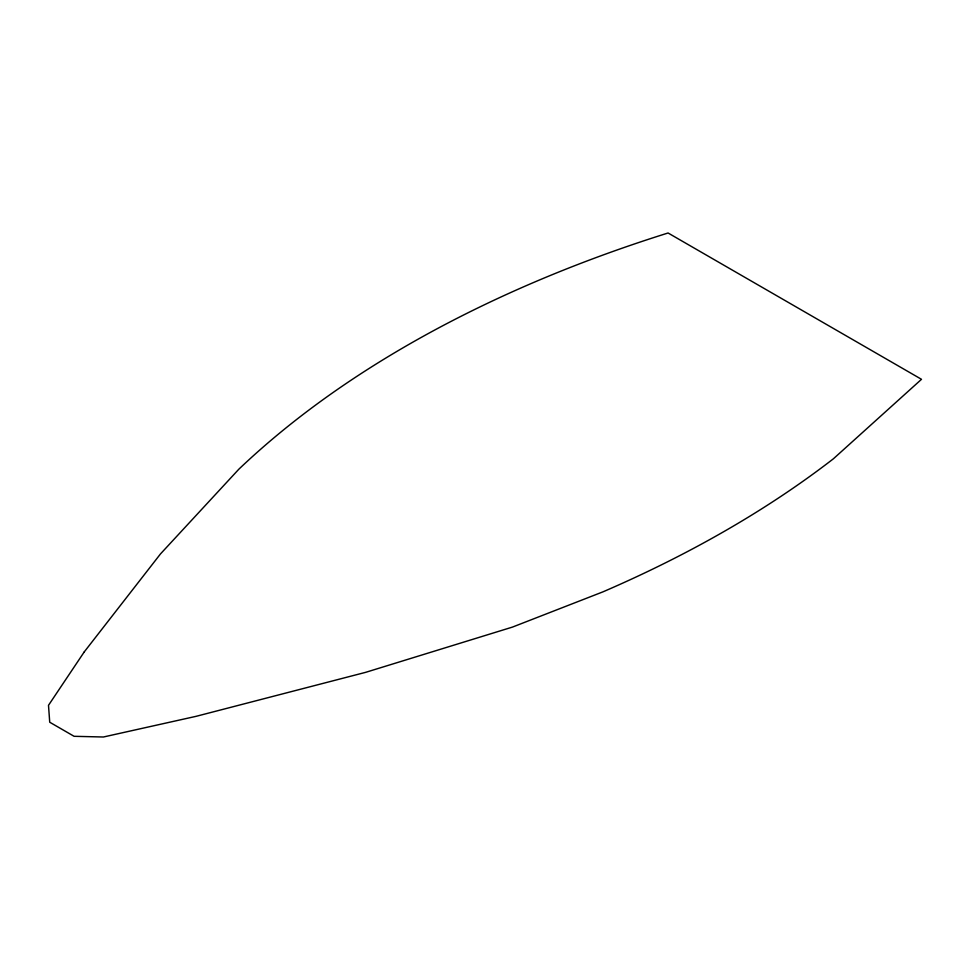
<?xml version="1.0" encoding="UTF-8"?>
<svg xmlns="http://www.w3.org/2000/svg" width="970" height="970" viewBox="0 0 970 970"><rect width="100%" height="100%" fill="white"/><g stroke="black" fill="none" stroke-linecap="round" stroke-linejoin="round"><path stroke-width="1.45" d="M84.293 651.84L48.5 705.311L49.725 722.226L74.096 736.303L103.402 737.006L196.025 716.345L365.641 672.343L512.427 627.105L602.819 591.906A1138.416 657.26 0 0 0 833.388 458.798L921.5 379.306L668.075 232.994A1135.482 655.562 0 0 0 238.875 469.165L160.499 553.906L84.293 651.84"/></g></svg>
